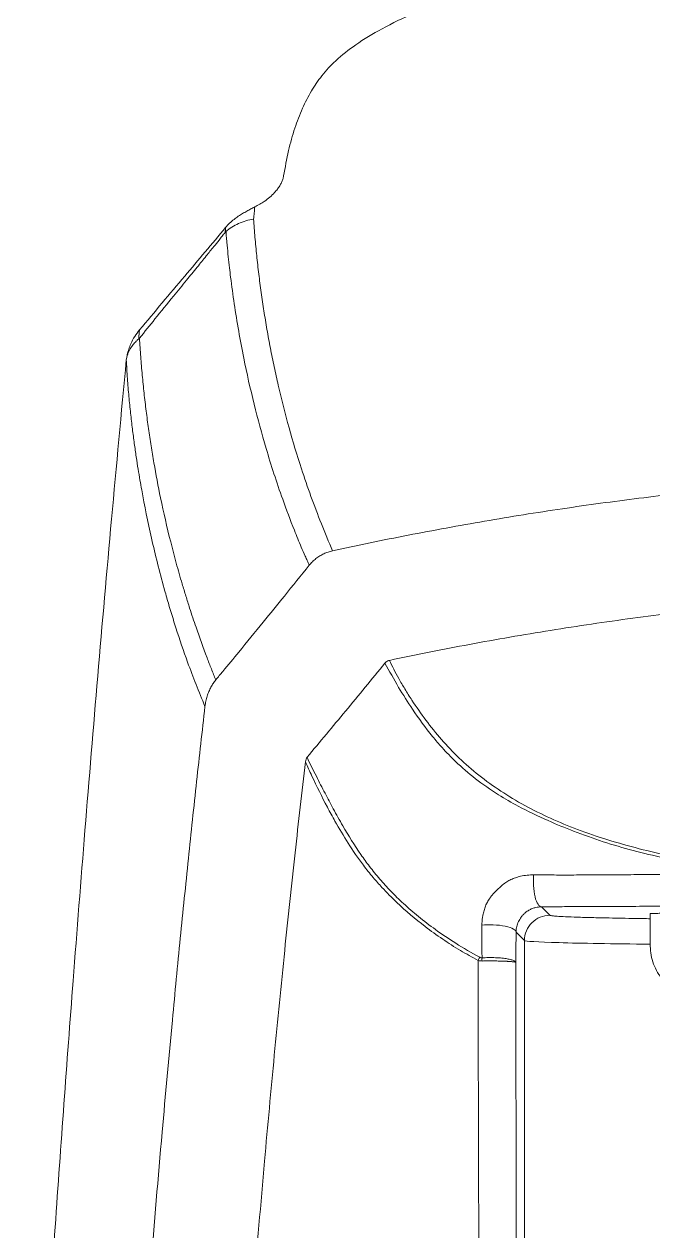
# Model space of a CAD drawing. Header units: inches. Extents: x 1631 to 3663, y 1126 to 1454.
# Drawn here: x 2244.49 to 2256.89, y 1358.46 to 1382.27 of the extents above; entities that cross this region are included whole.
import ezdxf

# ---------------------------------------------------------------- set-up
doc = ezdxf.new("R2010")
doc.units = ezdxf.units.IN
doc.header["$LTSCALE"] = 15

msp = doc.modelspace()

# ---------------------------------------------------------------- linework, layer by layer
at = {"color": 7, "linetype": 'Continuous', "lineweight": 15}
for p, q in [((2254.687, 1364.852), (2254.853, 1364.685)), ((2256.836, 1364.617), (2256.836, 1364.718)), ((2254.353, 1364.185), (2254.188, 1364.351)), ((2254.353, 1319.065), (2254.353, 1364.185)), ((2256.836, 1364.114), (2256.836, 1364.075))]:
    msp.add_line(p, q, dxfattribs=at)
for points, knots in [([(2265.236, 1384.493), (2265.013, 1384.493), (2264.577, 1384.491), (2263.938, 1384.481), (2263.329, 1384.465), (2262.528, 1384.435), (2261.55, 1384.382), (2260.114, 1384.271), (2258.49, 1384.089), (2256.422, 1383.757), (2254.636, 1383.351), (2253.153, 1382.883), (2252.254, 1382.53), (2251.554, 1382.189), (2251.031, 1381.875), (2250.693, 1381.609), (2250.485, 1381.4), (2250.316, 1381.201), (2250.138, 1380.936), (2249.964, 1380.592), (2249.815, 1380.2), (2249.691, 1379.757), (2249.634, 1379.439), (2249.604, 1379.272)], [0, 0, 0, 0, 0.033732, 0.065964, 0.096698, 0.125936, 0.187215, 0.24493, 0.343971, 0.434928, 0.563973, 0.625303, 0.68055, 0.721046, 0.757724, 0.79026, 0.805094, 0.820414, 0.848802, 0.880787, 0.916562, 0.956266, 1, 1, 1, 1]), ([(2249.604, 1379.272), (2249.599, 1379.25), (2249.59, 1379.206), (2249.564, 1379.14), (2249.528, 1379.073), (2249.482, 1379.007), (2249.418, 1378.932), (2249.334, 1378.851), (2249.234, 1378.775), (2249.134, 1378.71), (2249.069, 1378.676), (2249.036, 1378.659)], [0, 0, 0, 0, 0.101559, 0.20193, 0.30203, 0.402781, 0.505089, 0.647692, 0.789621, 0.895633, 1, 1, 1, 1]), ([(2249.036, 1378.659), (2249.01, 1378.646), (2248.958, 1378.619), (2248.877, 1378.576), (2248.794, 1378.528), (2248.709, 1378.474), (2248.655, 1378.435), (2248.628, 1378.414)], [0, 0, 0, 0, 0.186648, 0.3796753, 0.5795309, 0.7863652, 1, 1, 1, 1]), ([(2249.036, 1378.659), (2249.032, 1378.62), (2249.024, 1378.54), (2249.016, 1378.46), (2249.012, 1378.419)], [0, 0, 0, 0, 0.490705, 1, 1, 1, 1]), ([(2248.459, 1378.252), (2248.485, 1378.282), (2248.537, 1378.34), (2248.598, 1378.39), (2248.628, 1378.414)], [0, 0, 0, 0, 0.502749, 1, 1, 1, 1]), ([(2248.467, 1378.173), (2248.537, 1378.236), (2248.622, 1378.29), (2248.808, 1378.374), (2248.91, 1378.403), (2249.012, 1378.419)], [0, 0, 0, 0, 0.5, 0.5, 1, 1, 1, 1]), ([(2249.012, 1378.419), (2249.021, 1378.299), (2249.038, 1378.062), (2249.072, 1377.7), (2249.113, 1377.337), (2249.16, 1376.973), (2249.214, 1376.608), (2249.275, 1376.242), (2249.342, 1375.875), (2249.417, 1375.508), (2249.531, 1374.988), (2249.7, 1374.319), (2249.921, 1373.585), (2250.14, 1372.952), (2250.343, 1372.412), (2250.494, 1372.053), (2250.569, 1371.874)], [0, 0, 0, 0, 0.060258, 0.119908, 0.178958, 0.237421, 0.295305, 0.352622, 0.409383, 0.465598, 0.52128, 0.646297, 0.76552, 0.844958, 0.9231, 1, 1, 1, 1]), ([(2246.762, 1376.235), (2247.06, 1376.588), (2247.627, 1377.259), (2248.191, 1377.932), (2248.459, 1378.252)], [0, 0, 0, 0, 0.525325, 1, 1, 1, 1]), ([(2248.459, 1378.252), (2248.457, 1378.236), (2248.455, 1378.204), (2248.452, 1378.172), (2248.451, 1378.156)], [0, 0, 0, 0, 0.500103, 1, 1, 1, 1]), ([(2248.467, 1378.173), (2248.464, 1378.171), (2248.459, 1378.166), (2248.453, 1378.16), (2248.451, 1378.156)], [0, 0, 0, 0, 0.4690436, 1, 1, 1, 1]), ([(2250.11, 1371.591), (2250.097, 1371.621), (2250.07, 1371.682), (2250.016, 1371.799), (2249.93, 1372), (2249.776, 1372.373), (2249.531, 1373.027), (2249.262, 1373.859), (2249.011, 1374.79), (2248.837, 1375.557), (2248.68, 1376.399), (2248.593, 1376.989), (2248.535, 1377.471), (2248.512, 1377.68), (2248.494, 1377.857), (2248.483, 1377.982), (2248.478, 1378.04), (2248.474, 1378.076), (2248.472, 1378.101), (2248.471, 1378.124), (2248.47, 1378.141), (2248.466, 1378.153), (2248.47, 1378.167), (2248.47, 1378.174), (2248.467, 1378.173), (2248.467, 1378.173)], [0, 0, 0, 0, 0.012899, 0.025938, 0.051129, 0.099149, 0.187058, 0.333403, 0.462246, 0.600507, 0.682417, 0.851852, 0.881148, 0.917315, 0.9547, 0.969325, 0.979043, 0.983831, 0.988059, 0.991688, 0.994573, 0.996833, 0.998759, 0.999681, 1, 1, 1, 1]), ([(2248.451, 1378.156), (2248.441, 1378.144), (2248.421, 1378.119), (2248.381, 1378.069), (2248.316, 1377.987), (2248.211, 1377.858), (2248.068, 1377.68), (2247.89, 1377.458), (2247.675, 1377.195), (2247.397, 1376.854), (2247.087, 1376.473), (2246.863, 1376.196), (2246.761, 1376.07)], [0, 0, 0, 0, 0.017482, 0.035901, 0.071607, 0.13415, 0.221644, 0.326277, 0.451692, 0.602242, 0.818709, 1, 1, 1, 1]), ([(2246.501, 1375.641), (2246.507, 1375.677), (2246.519, 1375.75), (2246.55, 1375.857), (2246.596, 1375.977), (2246.663, 1376.106), (2246.73, 1376.192), (2246.762, 1376.235)], [0, 0, 0, 0, 0.168422, 0.337176, 0.507716, 0.755577, 1, 1, 1, 1]), ([(2246.744, 1376.053), (2246.727, 1376.038), (2246.689, 1376.004), (2246.633, 1375.94), (2246.585, 1375.872), (2246.551, 1375.806), (2246.527, 1375.749), (2246.51, 1375.695), (2246.504, 1375.657), (2246.501, 1375.641)], [0, 0, 0, 0, 0.127497, 0.294586, 0.501295, 0.627724, 0.750727, 0.899187, 1, 1, 1, 1]), ([(2246.763, 1376.235), (2246.759, 1376.204), (2246.752, 1376.143), (2246.747, 1376.083), (2246.744, 1376.053)], [0, 0, 0, 0, 0.5002396, 1, 1, 1, 1]), ([(2246.761, 1376.07), (2246.758, 1376.067), (2246.753, 1376.06), (2246.747, 1376.055), (2246.744, 1376.053)], [0, 0, 0, 0, 0.4962007, 1, 1, 1, 1]), ([(2246.761, 1376.07), (2246.769, 1375.948), (2246.784, 1375.708), (2246.815, 1375.345), (2246.851, 1374.988), (2246.892, 1374.636), (2246.939, 1374.289), (2246.99, 1373.949), (2247.064, 1373.495), (2247.183, 1372.866), (2247.335, 1372.204), (2247.484, 1371.636), (2247.586, 1371.279), (2247.676, 1370.984), (2247.765, 1370.698), (2247.9, 1370.293), (2248.045, 1369.892), (2248.178, 1369.546), (2248.237, 1369.4), (2248.266, 1369.328)], [0, 0, 0, 0, 0.059346, 0.117058, 0.173187, 0.227786, 0.280905, 0.332593, 0.382897, 0.485572, 0.612235, 0.672921, 0.7314, 0.765825, 0.799493, 0.853469, 0.938437, 0.969561, 1, 1, 1, 1]), ([(2244.487, 1348.812), (2244.533, 1349.621), (2244.626, 1351.24), (2244.776, 1353.669), (2244.932, 1356.102), (2245.097, 1358.534), (2245.27, 1360.964), (2245.465, 1363.574), (2245.686, 1366.387), (2245.938, 1369.425), (2246.209, 1372.518), (2246.403, 1374.595), (2246.501, 1375.641)], [0, 0, 0, 0, 0.0900034, 0.1802726, 0.2707141, 0.3612297, 0.4517161, 0.542065, 0.6528956, 0.7664833, 0.8823593, 1, 1, 1, 1]), ([(2246.501, 1375.641), (2246.508, 1375.518), (2246.522, 1375.28), (2246.551, 1374.928), (2246.584, 1374.597), (2246.62, 1374.287), (2246.658, 1374), (2246.696, 1373.735), (2246.733, 1373.494), (2246.769, 1373.278), (2246.849, 1372.828), (2246.992, 1372.122), (2247.18, 1371.369), (2247.349, 1370.777), (2247.498, 1370.291), (2247.726, 1369.612), (2247.935, 1369.094), (2248.053, 1368.803)], [0, 0, 0, 0, 0.059189, 0.114529, 0.166016, 0.213649, 0.257424, 0.297341, 0.333397, 0.365591, 0.393921, 0.532987, 0.673594, 0.715188, 0.783378, 0.878264, 1, 1, 1, 1]), ([(2250.569, 1371.874), (2250.816, 1371.928), (2251.311, 1372.034), (2252.059, 1372.184), (2252.812, 1372.326), (2253.57, 1372.461), (2254.334, 1372.588), (2255.347, 1372.744), (2256.613, 1372.917), (2258.137, 1373.093), (2259.16, 1373.182), (2259.673, 1373.226)], [0, 0, 0, 0, 0.082362, 0.16515, 0.248367, 0.332016, 0.416103, 0.50063, 0.665785, 0.832232, 1, 1, 1, 1]), ([(2250.11, 1371.591), (2250.131, 1371.614), (2250.171, 1371.661), (2250.24, 1371.722), (2250.315, 1371.774), (2250.396, 1371.818), (2250.48, 1371.852), (2250.539, 1371.867), (2250.569, 1371.874)], [0, 0, 0, 0, 0.169477, 0.337705, 0.504777, 0.670777, 0.835806, 1, 1, 1, 1]), ([(2248.266, 1369.328), (2248.313, 1369.384), (2248.464, 1369.566), (2248.775, 1369.947), (2249.18, 1370.442), (2249.645, 1371.013), (2249.947, 1371.388), (2250.11, 1371.591)], [0, 0, 0, 0, 0.074963, 0.243364, 0.504672, 0.732459, 1, 1, 1, 1]), ([(2260.628, 1370.967), (2260.349, 1370.947), (2259.792, 1370.906), (2258.959, 1370.83), (2258.131, 1370.746), (2257.308, 1370.651), (2256.49, 1370.546), (2255.678, 1370.432), (2254.87, 1370.307), (2254.067, 1370.173), (2253.27, 1370.03), (2252.478, 1369.878), (2251.953, 1369.768), (2251.691, 1369.714)], [0, 0, 0, 0, 0.092953, 0.18548, 0.277587, 0.369278, 0.460562, 0.551442, 0.641925, 0.732017, 0.821723, 0.911049, 1, 1, 1, 1]), ([(2251.602, 1369.66), (2251.344, 1369.344), (2250.835, 1368.722), (2250.32, 1368.105), (2250.066, 1367.801)], [0, 0, 0, 0, 0.507216, 1, 1, 1, 1]), ([(2251.691, 1369.713), (2251.679, 1369.71), (2251.656, 1369.704), (2251.626, 1369.685), (2251.61, 1369.668), (2251.602, 1369.66)], [0, 0, 0, 0, 0.334632, 0.66727, 1, 1, 1, 1]), ([(2259.28, 1365.485), (2259.147, 1365.499), (2258.902, 1365.525), (2258.569, 1365.568), (2258.299, 1365.606), (2258.085, 1365.639), (2257.922, 1365.666), (2257.602, 1365.72), (2257.127, 1365.809), (2256.498, 1365.957), (2255.901, 1366.133), (2255.342, 1366.333), (2254.78, 1366.564), (2254.284, 1366.801), (2253.805, 1367.077), (2253.385, 1367.369), (2253.02, 1367.686), (2252.746, 1367.969), (2252.455, 1368.31), (2252.166, 1368.707), (2251.86, 1369.194), (2251.69, 1369.5), (2251.602, 1369.66)], [0, 0, 0, 0, 0.0400197, 0.0731391, 0.1001095, 0.1215654, 0.1380313, 0.1499234, 0.2191639, 0.2835742, 0.3463435, 0.4106626, 0.4679408, 0.5381148, 0.5870839, 0.6488887, 0.7080777, 0.7529641, 0.7872265, 0.8677312, 0.9309646, 1, 1, 1, 1]), ([(2251.691, 1369.714), (2251.719, 1369.655), (2251.777, 1369.535), (2251.878, 1369.348), (2251.997, 1369.143), (2252.255, 1368.734), (2252.598, 1368.269), (2253.059, 1367.783), (2253.582, 1367.327), (2254.344, 1366.827), (2255.415, 1366.346), (2256.402, 1366.043), (2257.25, 1365.846), (2257.911, 1365.722), (2258.594, 1365.617), (2259.057, 1365.567), (2259.289, 1365.542)], [0, 0, 0, 0, 0.024842, 0.051036, 0.080978, 0.113864, 0.231774, 0.2913, 0.350802, 0.471307, 0.593402, 0.72557, 0.791418, 0.860273, 0.929752, 1, 1, 1, 1]), ([(2248.053, 1368.803), (2248.058, 1368.838), (2248.068, 1368.908), (2248.094, 1369.007), (2248.128, 1369.099), (2248.168, 1369.184), (2248.214, 1369.26), (2248.249, 1369.306), (2248.266, 1369.328)], [0, 0, 0, 0, 0.187001, 0.366204, 0.537275, 0.699979, 0.854209, 1, 1, 1, 1]), ([(2248.053, 1368.803), (2247.998, 1368.311), (2247.885, 1367.312), (2247.724, 1365.789), (2247.564, 1364.22), (2247.39, 1362.42), (2247.192, 1360.247), (2246.969, 1357.609), (2246.74, 1354.643), (2246.513, 1351.454), (2246.375, 1349.268), (2246.305, 1348.15)], [0, 0, 0, 0, 0.071845, 0.145925, 0.222053, 0.300529, 0.407937, 0.538018, 0.683709, 0.838152, 1, 1, 1, 1]), ([(2248.359, 1348.123), (2248.401, 1348.795), (2248.483, 1350.112), (2248.614, 1352.04), (2248.745, 1353.879), (2248.877, 1355.627), (2249.034, 1357.602), (2249.213, 1359.693), (2249.417, 1361.919), (2249.618, 1363.948), (2249.823, 1365.876), (2249.966, 1367.115), (2250.035, 1367.712)], [0, 0, 0, 0, 0.102616, 0.200809, 0.29447, 0.383502, 0.46799, 0.596631, 0.703615, 0.809313, 0.908015, 1, 1, 1, 1]), ([(2250.066, 1367.801), (2250.059, 1367.788), (2250.043, 1367.76), (2250.038, 1367.729), (2250.035, 1367.712)], [0, 0, 0, 0, 0.460713, 1, 1, 1, 1]), ([(2250.035, 1367.712), (2250.077, 1367.619), (2250.211, 1367.318), (2250.405, 1366.928), (2250.646, 1366.486), (2250.875, 1366.099), (2251.128, 1365.728), (2251.357, 1365.441), (2251.576, 1365.197), (2251.903, 1364.865), (2252.304, 1364.522), (2252.733, 1364.214), (2253.082, 1363.991), (2253.323, 1363.858), (2253.44, 1363.794)], [0, 0, 0, 0, 0.061385, 0.197403, 0.258826, 0.357085, 0.459273, 0.518209, 0.568174, 0.646709, 0.780728, 0.857307, 0.930396, 1, 1, 1, 1]), ([(2250.066, 1367.801), (2250.126, 1367.676), (2250.241, 1367.44), (2250.414, 1367.102), (2250.587, 1366.775), (2250.814, 1366.367), (2251.052, 1365.985), (2251.302, 1365.639), (2251.497, 1365.399), (2251.719, 1365.154), (2251.973, 1364.907), (2252.267, 1364.653), (2252.609, 1364.391), (2253.01, 1364.118), (2253.311, 1363.947), (2253.471, 1363.856)], [0, 0, 0, 0, 0.083854, 0.1584, 0.225782, 0.301621, 0.430317, 0.485243, 0.545893, 0.606178, 0.67193, 0.742793, 0.819716, 0.904772, 1, 1, 1, 1]), ([(2253.515, 1364.489), (2253.515, 1364.512), (2253.516, 1364.56), (2253.524, 1364.633), (2253.539, 1364.714), (2253.561, 1364.8), (2253.593, 1364.886), (2253.632, 1364.965), (2253.699, 1365.068), (2253.799, 1365.175), (2253.909, 1365.276), (2254.002, 1365.345), (2254.087, 1365.392), (2254.179, 1365.427), (2254.286, 1365.457), (2254.405, 1365.48), (2254.491, 1365.481), (2254.534, 1365.482)], [0, 0, 0, 0, 0.046098, 0.092836, 0.14051, 0.202547, 0.260444, 0.313723, 0.366844, 0.487384, 0.582963, 0.645802, 0.703535, 0.765665, 0.831793, 0.917223, 1, 1, 1, 1]), ([(2254.534, 1365.482), (2254.529, 1365.419), (2254.527, 1365.345), (2254.536, 1365.194), (2254.546, 1365.116), (2254.578, 1364.986), (2254.599, 1364.934), (2254.643, 1364.868), (2254.666, 1364.853), (2254.687, 1364.852)], [0, 0, 0, 0, 0.25, 0.25, 0.5, 0.5, 0.75, 0.75, 1, 1, 1, 1]), ([(2254.534, 1365.482), (2254.653, 1365.481), (2254.9, 1365.479), (2255.285, 1365.479), (2255.7, 1365.48), (2256.153, 1365.484), (2256.662, 1365.487), (2257.232, 1365.486), (2257.865, 1365.485), (2258.552, 1365.482), (2259.032, 1365.484), (2259.28, 1365.485)], [0, 0, 0, 0, 0.077664, 0.160214, 0.248099, 0.342796, 0.44828, 0.570141, 0.701657, 0.845142, 1, 1, 1, 1]), ([(2254.188, 1364.351), (2254.189, 1364.373), (2254.191, 1364.41), (2254.201, 1364.464), (2254.215, 1364.512), (2254.241, 1364.574), (2254.279, 1364.638), (2254.328, 1364.696), (2254.379, 1364.744), (2254.439, 1364.785), (2254.509, 1364.819), (2254.591, 1364.845), (2254.651, 1364.85), (2254.687, 1364.852)], [0, 0, 0, 0, 0.089048, 0.152234, 0.216065, 0.279014, 0.403964, 0.478616, 0.55251, 0.656219, 0.74525, 0.851104, 1, 1, 1, 1]), ([(2254.687, 1364.852), (2254.793, 1364.853), (2255.019, 1364.854), (2255.379, 1364.856), (2255.822, 1364.858), (2256.337, 1364.86), (2257.046, 1364.863), (2258.065, 1364.866), (2259.387, 1364.869), (2260.799, 1364.872), (2262.366, 1364.874), (2263.766, 1364.875), (2264.748, 1364.875), (2265.072, 1364.875)], [0, 0, 0, 0, 0.032015, 0.067723, 0.107151, 0.163171, 0.21912, 0.314743, 0.459045, 0.600123, 0.719662, 0.907477, 1, 1, 1, 1]), ([(2254.353, 1364.185), (2254.354, 1364.316), (2254.407, 1364.446), (2254.592, 1364.631), (2254.723, 1364.685), (2254.853, 1364.685)], [0, 0, 0, 0, 0.5, 0.5, 1, 1, 1, 1]), ([(2254.853, 1364.685), (2254.856, 1364.684), (2254.86, 1364.681), (2254.879, 1364.678), (2254.908, 1364.674), (2254.947, 1364.67), (2255.02, 1364.664), (2255.155, 1364.656), (2255.385, 1364.647), (2255.674, 1364.639), (2255.979, 1364.632), (2256.274, 1364.626), (2256.544, 1364.621), (2256.739, 1364.619), (2256.836, 1364.617)], [0, 0, 0, 0, 0.049442, 0.098745, 0.148007, 0.197328, 0.246806, 0.373355, 0.500018, 0.626566, 0.753229, 0.835538, 0.917641, 1, 1, 1, 1]), ([(2256.836, 1364.718), (2256.868, 1364.719), (2256.932, 1364.721), (2257.037, 1364.724), (2257.149, 1364.726), (2257.269, 1364.729), (2257.458, 1364.732), (2257.733, 1364.736), (2258.11, 1364.74), (2258.516, 1364.744), (2259.086, 1364.747), (2259.836, 1364.749), (2260.586, 1364.747), (2261.156, 1364.744), (2261.561, 1364.74), (2261.939, 1364.736), (2262.245, 1364.731), (2262.486, 1364.727), (2262.674, 1364.723), (2262.782, 1364.72), (2262.836, 1364.718)], [0, 0, 0, 0, 0.025279, 0.050403, 0.075442, 0.100462, 0.125532, 0.188129, 0.250629, 0.312969, 0.375502, 0.500003, 0.624506, 0.686966, 0.749382, 0.811809, 0.874485, 0.916198, 0.957931, 1, 1, 1, 1]), ([(2256.836, 1364.617), (2256.836, 1364.616), (2256.836, 1364.614), (2256.836, 1364.6), (2256.836, 1364.58), (2256.836, 1364.555), (2256.836, 1364.525), (2256.836, 1364.492), (2256.836, 1364.439), (2256.836, 1364.357), (2256.836, 1364.239), (2256.836, 1364.155), (2256.836, 1364.114)], [0, 0, 0, 0, 0.093042, 0.181548, 0.265467, 0.344763, 0.419426, 0.489475, 0.554966, 0.710984, 0.858353, 1, 1, 1, 1]), ([(2253.515, 1364.489), (2253.58, 1364.495), (2253.658, 1364.498), (2253.821, 1364.493), (2253.905, 1364.484), (2254.046, 1364.454), (2254.102, 1364.434), (2254.172, 1364.392), (2254.187, 1364.37), (2254.188, 1364.351)], [0, 0, 0, 0, 0.25, 0.25, 0.5, 0.5, 0.75, 0.75, 1, 1, 1, 1]), ([(2253.518, 1363.845), (2253.516, 1363.899), (2253.514, 1364.007), (2253.515, 1364.169), (2253.517, 1364.33), (2253.516, 1364.436), (2253.515, 1364.489)], [0, 0, 0, 0, 0.250682, 0.5063138, 0.7553834, 1, 1, 1, 1]), ([(2256.836, 1364.114), (2256.091, 1364.121), (2255.467, 1364.132), (2254.606, 1364.157), (2254.369, 1364.171), (2254.353, 1364.185)], [0, 0, 0, 0, 0.5, 0.5, 1, 1, 1, 1]), ([(2257.836, 1363.075), (2257.809, 1363.076), (2257.749, 1363.077), (2257.653, 1363.091), (2257.545, 1363.116), (2257.395, 1363.171), (2257.241, 1363.263), (2257.09, 1363.401), (2256.979, 1363.548), (2256.896, 1363.719), (2256.845, 1363.895), (2256.839, 1364.016), (2256.836, 1364.075)], [0, 0, 0, 0, 0.053563, 0.116493, 0.188799, 0.270483, 0.430997, 0.539422, 0.668432, 0.782344, 0.893272, 1, 1, 1, 1]), ([(2253.44, 1363.794), (2253.441, 1363.409), (2253.442, 1362.639), (2253.444, 1361.485), (2253.447, 1360.331), (2253.451, 1358.929), (2253.456, 1357.192), (2253.46, 1355.215), (2253.464, 1353.245), (2253.471, 1351.412), (2253.475, 1349.992), (2253.48, 1348.823), (2253.482, 1348.235), (2253.484, 1347.862)], [0, 0, 0, 0, 0.072163, 0.144323, 0.216482, 0.288638, 0.40759, 0.542744, 0.660874, 0.778925, 0.888685, 0.929291, 1, 1, 1, 1]), ([(2253.517, 1363.782), (2253.504, 1363.783), (2253.477, 1363.783), (2253.453, 1363.79), (2253.44, 1363.794)], [0, 0, 0, 0, 0.4893371, 1, 1, 1, 1]), ([(2253.471, 1363.856), (2253.478, 1363.853), (2253.493, 1363.846), (2253.509, 1363.845), (2253.518, 1363.845)], [0, 0, 0, 0, 0.515538, 1, 1, 1, 1]), ([(2254.185, 1363.754), (2254.183, 1363.755), (2254.18, 1363.758), (2254.164, 1363.762), (2254.141, 1363.765), (2254.113, 1363.768), (2254.083, 1363.771), (2254.053, 1363.773), (2254.025, 1363.775), (2254.001, 1363.777), (2253.953, 1363.779), (2253.871, 1363.782), (2253.749, 1363.784), (2253.628, 1363.784), (2253.553, 1363.783), (2253.517, 1363.782)], [0, 0, 0, 0, 0.07532, 0.148319, 0.217387, 0.281082, 0.338217, 0.387892, 0.429482, 0.462588, 0.486986, 0.622534, 0.75562, 0.88238, 1, 1, 1, 1]), ([(2253.518, 1363.845), (2253.538, 1363.846), (2253.579, 1363.848), (2253.645, 1363.85), (2253.713, 1363.85), (2253.781, 1363.848), (2253.848, 1363.845), (2253.911, 1363.839), (2253.981, 1363.831), (2254.058, 1363.818), (2254.128, 1363.799), (2254.175, 1363.776), (2254.181, 1363.761), (2254.185, 1363.754)], [0, 0, 0, 0, 0.067693, 0.137608, 0.20917, 0.281708, 0.354494, 0.42678, 0.497849, 0.612187, 0.746024, 0.878661, 1, 1, 1, 1]), ([(2254.212, 1347.928), (2254.211, 1348.323), (2254.209, 1349.172), (2254.206, 1350.539), (2254.202, 1352.357), (2254.198, 1354.209), (2254.194, 1356.152), (2254.191, 1357.943), (2254.188, 1360.154), (2254.186, 1362.12), (2254.185, 1363.392), (2254.185, 1363.754)], [0, 0, 0, 0, 0.075164, 0.161912, 0.260241, 0.420856, 0.513474, 0.628741, 0.759959, 0.931758, 1, 1, 1, 1])]:
    msp.add_open_spline(points, degree=3, knots=knots, dxfattribs=at)
for points in [[(2254.185, 1363.754), (2254.186, 1363.953), (2254.187, 1364.152), (2254.188, 1364.351)], [(2253.44, 1363.794), (2253.448, 1363.815), (2253.459, 1363.836), (2253.471, 1363.856)], [(2253.517, 1363.782), (2253.516, 1363.803), (2253.516, 1363.825), (2253.518, 1363.845)]]:
    msp.add_open_spline(points, degree=3, dxfattribs=at)

doc.saveas('drawing.dxf')
